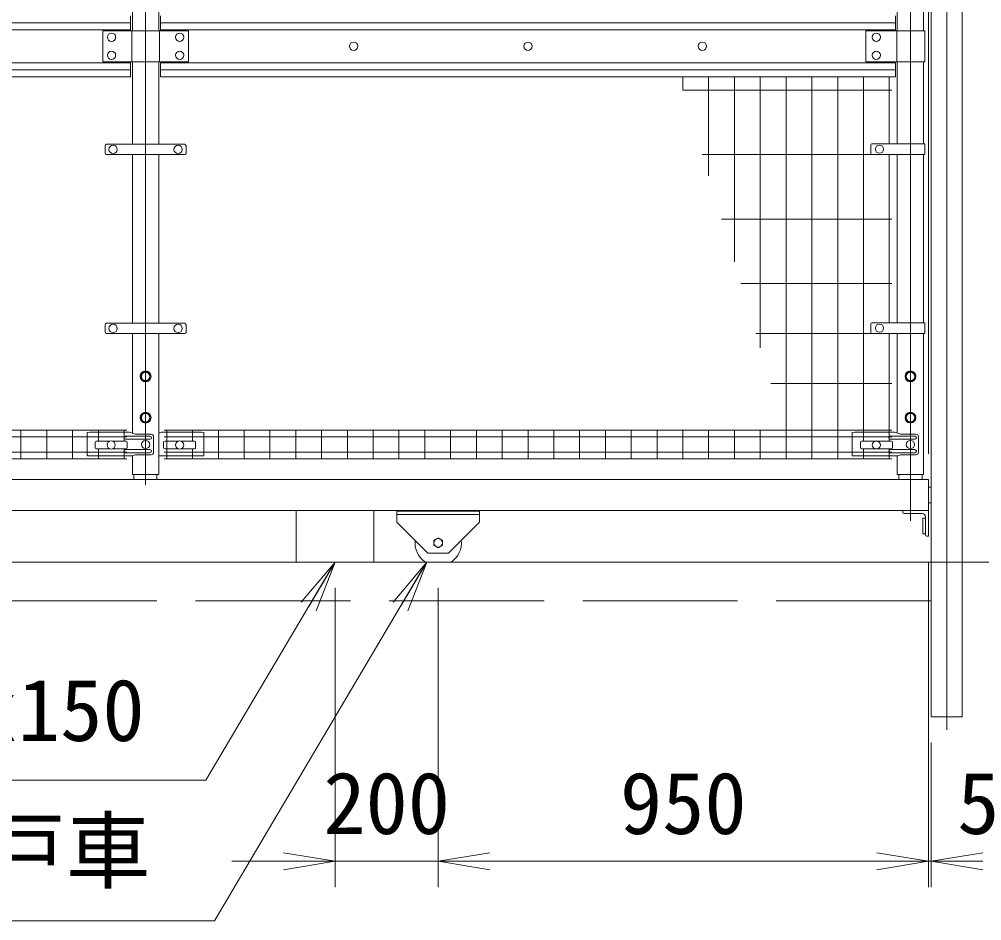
# Model space of a CAD drawing. Units: millimetres, scale not verified. Extents: x -10500 to 10500, y -7425 to 7425.
# Drawn here: x 1509 to 3374, y -278 to 1469 of the extents above; entities that cross this region are included whole.
import ezdxf
from ezdxf.enums import TextEntityAlignment as Align

# ---------------------------------------------------------------- set-up
doc = ezdxf.new("R2010")
doc.units = ezdxf.units.MM
doc.header["$LTSCALE"] = 50
doc.linetypes.add('DASHED', pattern=[7.5, 6, -1.5])
doc.linetypes.add('USER1', pattern=[50.8, 31.75, -6.35, 6.35, -6.35])
for name, color, linetype, lineweight in [('0-0_D-STR5', 3, 'Continuous', 18), ('0-1_D-BMK', 2, 'USER1', 13), ('0-2_D-STR-DIM', 7, 'Continuous', 9), ('0-3_0', 7, 'Continuous', 18), ('0-4_D-STR3', 3, 'Continuous', 13), ('0-5_D-STR1', 1, 'Continuous', 18), ('0-6_D-STR2', 7, 'Continuous', 9), ('0-9_D-STR-TXT', 7, 'Continuous', 9)]:
    doc.layers.add(name, color=color, linetype=linetype, lineweight=lineweight)
doc.styles.add('ＭＳ ゴシック', font='')
doc.styles.get('ＭＳ ゴシック').set_extended_font_data('MS Gothic')

# ---------------------------------------------------------------- blocks, each defined once
blk = doc.blocks.new('_Open')
at = {"layer": '0-3_0', "lineweight": 9}
blk.add_line((-50, 8.33), (0, 0), dxfattribs=at)
blk.add_lwpolyline([(-50, -8.33), (0, 0), (-50, 0)], dxfattribs=at)

msp = doc.modelspace()

# ---------------------------------------------------------------- linework, layer by layer
at = {"layer": '0-0_D-STR5'}
msp.add_line((3275.5, 416.98), (-5214.18, 416.98), dxfattribs=at)
at = {"layer": '0-0_D-STR5', "linetype": 'DASHED'}
for p, q in [((3275.5, 416.98), (3275.5, 341.98)), ((3275.5, 341.98), (-5214.18, 341.98))]:
    msp.add_line(p, q, dxfattribs=at)
at = {"layer": '0-1_D-BMK'}
for p, q in [((1753.5, 566.98), (1753.5, 2244.98)), ((3235.5, 496.98), (3235.5, 2244.98)), ((3305.75, 91.98), (3305.75, 2244.98))]:
    msp.add_line(p, q, dxfattribs=at)
at = {"layer": '0-2_D-STR-DIM'}
for p, q in [((3270.5, 626.98), (3270.5, 3049.98)), ((3270.5, 626.98), (3270.5, 3049.98)), ((3270.5, 626.98), (3270.5, 2749.98)), ((3270.5, 416.98), (3270.5, -213.02)), ((3270.5, 416.98), (3270.5, -213.02)), ((2120.5, 366.98), (2120.5, -213.02)), ((2320.5, 366.98), (2320.5, -213.02)), ((2320.5, 366.98), (2320.5, -213.02)), ((3275.5, 66.98), (3275.5, -213.02)), ((2020.5, -163.02), (1920.5, -163.02)), ((2320.5, -163.02), (2120.5, -163.02)), ((2420.5, -163.02), (3170.5, -163.02)), ((2420.5, -163.02), (2520.5, -163.02)), ((3170.5, -163.02), (3070.5, -163.02)), ((3270.5, -163.02), (3275.5, -163.02))]:
    msp.add_line(p, q, dxfattribs=at)
at = {"layer": '0-4_D-STR3'}
for p, q in [((1724, 1476.13), (1724, 1446.98)), ((1782.5, 1476.13), (1782.5, 1446.98)), ((3206.5, 1476.13), (3206.5, 1446.98)), ((300, 1462.49), (1724, 1462.49)), ((1782.5, 1462.49), (3206.5, 1462.49)), ((300, 1448.86), (1724, 1448.86)), ((1670.5, 1446.98), (1836.5, 1446.98)), ((1836.5, 1446.98), (1670.5, 1446.98)), ((1670.5, 1386.98), (1670.5, 1446.98)), ((1726.7, 1386.98), (1726.7, 1446.98)), ((1780.3, 1386.98), (1780.3, 1446.98)), ((1782.5, 1448.86), (3206.5, 1448.86)), ((1836.5, 1386.98), (1836.5, 1446.98)), ((3263.7, 1446.98), (3149.25, 1446.98)), ((3149.25, 1386.98), (3149.25, 1446.98)), ((3209.25, 1386.98), (3209.25, 1446.98)), ((3263.7, 1446.98), (3263.7, 1386.98)), ((300, 1385.1), (1724, 1385.1)), ((1670.5, 1386.98), (1836.5, 1386.98)), ((1836.5, 1386.98), (1670.5, 1386.98)), ((1724, 1386.98), (1724, 1357.83)), ((1782.5, 1386.98), (1782.5, 1357.83)), ((1782.5, 1385.1), (3206.5, 1385.1)), ((3263.7, 1386.98), (3149.25, 1386.98)), ((3206.5, 1386.98), (3206.5, 1357.83)), ((300, 1371.46), (1724, 1371.46)), ((1782.5, 1371.46), (3206.5, 1371.46)), ((300, 1357.83), (1724, 1357.83)), ((1782.5, 1357.83), (3206.5, 1357.83)), ((1675, 1223.97), (1675, 1209.97)), ((1829, 1226.97), (1678, 1226.97)), ((1832, 1223.97), (1832, 1209.97)), ((3158.52, 1225.97), (3158.52, 1208.97)), ((3263.2, 1227.97), (3160.52, 1227.97)), ((3263.2, 1227.97), (3263.2, 1206.97)), ((1829, 1206.97), (1678, 1206.97)), ((3263.2, 1206.97), (3160.52, 1206.97)), ((1675, 876.97), (1675, 862.97)), ((1829, 879.97), (1678, 879.97)), ((1832, 876.97), (1832, 862.97)), ((3158.52, 878.97), (3158.52, 861.97)), ((3263.2, 880.97), (3160.52, 880.97)), ((3263.2, 880.97), (3263.2, 859.97)), ((1829, 859.97), (1678, 859.97)), ((3263.2, 859.97), (3160.52, 859.97)), ((1645.5, 668.98), (1640.5, 667.98)), ((1640.5, 667.98), (1640.5, 624.16)), ((1645.5, 668.98), (1722.59, 668.98)), ((1714.5, 660.98), (1761.92, 660.98)), ((1714.5, 654.98), (1761.92, 654.98)), ((1722.59, 668.98), (1734.15, 664.98)), ((1734.15, 664.98), (1763.99, 664.98)), ((1768.99, 659.98), (1768.99, 629.98)), ((1784.42, 668.98), (1778.9, 667.07)), ((1861.5, 668.98), (1784.42, 668.98)), ((1861.5, 668.98), (1866.5, 667.98)), ((1866.5, 667.98), (1866.5, 624.16)), ((3127.5, 668.98), (3122.5, 667.98)), ((3122.5, 667.98), (3122.5, 624.16)), ((3127.5, 668.98), (3204.59, 668.98)), ((3196.5, 660.98), (3243.92, 660.98)), ((3196.5, 654.98), (3243.92, 654.98)), ((3204.59, 668.98), (3216.15, 664.98)), ((3216.15, 664.98), (3245.99, 664.98)), ((3250.99, 659.98), (3250.99, 629.98)), ((1656, 649.45), (1656, 638.45)), ((1658, 651.45), (1684.22, 651.45)), ((1658, 636.45), (1684.22, 636.45)), ((1689.79, 651.45), (1716, 651.45)), ((1689.79, 636.45), (1716, 636.45)), ((1714.5, 634.98), (1761.92, 634.98)), ((1718, 649.45), (1718, 638.45)), ((1788.5, 649.45), (1788.5, 638.45)), ((1816.72, 651.45), (1790.5, 651.45)), ((1816.72, 636.45), (1790.5, 636.45)), ((1848.5, 651.45), (1822.29, 651.45)), ((1848.5, 636.45), (1822.29, 636.45)), ((1850.5, 649.45), (1850.5, 638.45)), ((3138.5, 649.45), (3138.5, 638.45)), ((3166.72, 651.45), (3140.5, 651.45)), ((3166.72, 636.45), (3140.5, 636.45)), ((3182.75, 651.46), (3156.54, 651.46)), ((3182.75, 636.46), (3156.54, 636.46)), ((3198.5, 651.45), (3172.29, 651.45)), ((3198.5, 636.45), (3172.29, 636.45)), ((3196.5, 634.98), (3243.92, 634.98)), ((3200.5, 649.45), (3200.5, 638.45)), ((1728.9, 623.16), (1641.5, 623.16)), ((1714.5, 628.98), (1761.92, 628.98)), ((1728.9, 623.16), (1734.15, 624.98)), ((1734.15, 624.98), (1763.99, 624.98)), ((1778.9, 623.16), (1865.5, 623.16)), ((3210.9, 623.16), (3123.5, 623.16)), ((3196.5, 628.98), (3243.92, 628.98)), ((3210.9, 623.16), (3216.15, 624.98)), ((3216.15, 624.98), (3245.99, 624.98)), ((3270.5, 561.98), (3270.5, 531.98)), ((3275.5, 561.98), (3275.5, 531.98)), ((2045.5, 516.98), (2045.5, 416.98)), ((2045.5, 516.98), (2195.5, 516.98)), ((2195.5, 516.98), (2195.5, 416.98)), ((2240.5, 516.98), (2240.5, 494.48)), ((2240.5, 516.98), (2400.5, 516.98)), ((2240.5, 515.48), (2400.5, 515.48)), ((2240.5, 509.48), (2400.5, 509.48)), ((2400.5, 516.98), (2400.5, 494.48)), ((3220.5, 516.98), (3220.5, 513.98)), ((3270.5, 516.98), (3220.5, 516.98)), ((3258.5, 510.98), (3223.5, 510.98)), ((3264.5, 504.98), (3264.5, 469.98)), ((2300.5, 434.48), (2240.5, 494.48)), ((2340.5, 434.48), (2400.5, 494.48)), ((3264.5, 501.98), (3259.5, 501.98)), ((3259.5, 501.98), (3259.5, 471.98)), ((3264.5, 471.98), (3259.5, 471.98)), ((2300.44, 434.48), (2340.44, 434.48))]:
    msp.add_line(p, q, dxfattribs=at)
for points in [[(1762, 772.07), (1753.5, 767.16), (1745, 772.07), (1745, 781.88), (1753.5, 786.79), (1762, 781.88)], [(3244, 772.07), (3235.5, 767.16), (3227, 772.07), (3227, 781.88), (3235.5, 786.79), (3244, 781.88)], [(1762, 692.07), (1753.5, 687.16), (1745, 692.07), (1745, 701.88), (1753.5, 706.79), (1762, 701.88)], [(3244, 692.07), (3235.5, 687.16), (3227, 692.07), (3227, 701.88), (3235.5, 706.79), (3244, 701.88)], [(2312, 459.38), (2312, 449.57), (2320.5, 444.66), (2329, 449.57), (2329, 459.38), (2320.5, 464.29)]]:
    msp.add_lwpolyline(points, close=True, dxfattribs=at)
for points in [[(3270.5, 561.98), (3275.5, 561.98), (3275.5, 531.98), (3270.5, 531.98)], [(3270.5, 516.98), (3270.5, 466.98), (3267.5, 466.98)]]:
    msp.add_lwpolyline(points, dxfattribs=at)
for centre, radius in [((1687.5, 1434.48), 8), ((1819.5, 1434.48), 8), ((3169.5, 1434.48), 8), ((2156.5, 1416.98), 8), ((2494.5, 1416.98), 8), ((2832.5, 1416.98), 8), ((1687.5, 1399.48), 8), ((1819.5, 1399.48), 8), ((3169.5, 1399.48), 8), ((1690.5, 1216.97), 8), ((1816.5, 1216.97), 8), ((3175.5, 1217.47), 8), ((1690.5, 869.97), 8), ((1816.5, 869.97), 8), ((3175.5, 870.47), 8), ((1753.5, 776.98), 10.5), ((1753.5, 776.98), 8.25), ((3235.5, 776.98), 10.5), ((3235.5, 776.98), 8.25), ((1753.5, 696.98), 10.5), ((1753.5, 696.98), 8.25), ((3235.5, 696.98), 10.5), ((3235.5, 696.98), 8.25), ((1753.5, 644.98), 8), ((1753.5, 644.98), 8), ((3235.5, 644.98), 8), ((1686.75, 643.95), 8), ((1819.5, 643.95), 8), ((3169.5, 643.95), 8), ((2320.5, 454.48), 8.25)]:
    msp.add_circle(centre, radius, dxfattribs=at)
for centre, radius, start, end in [((1678, 1223.97), 3, 90, 180), ((1829, 1223.97), 3, 0, 90), ((3160.52, 1225.97), 2, 90, 180), ((1678, 1209.97), 3, 180, 270), ((1829, 1209.97), 3, 270, 0), ((3160.52, 1208.97), 2, 180, 270), ((1678, 876.97), 3, 90, 180), ((1829, 876.97), 3, 0, 90), ((3160.52, 878.97), 2, 90, 180), ((1678, 862.97), 3, 180, 270), ((1829, 862.97), 3, 270, 0), ((3160.52, 861.97), 2, 180, 270), ((1714.5, 657.98), 3, 90, 270), ((1761.92, 657.98), 3, 270, 90), ((1763.99, 659.98), 5, 0, 90), ((3196.5, 657.98), 3, 90, 270), ((3243.92, 657.98), 3, 270, 90), ((3245.99, 659.98), 5, 0, 90), ((1658, 649.45), 2, 90, 180), ((1658, 638.45), 2, 180, 270), ((1714.5, 631.98), 3, 90, 270), ((1716, 649.45), 2, 0, 90), ((1716, 638.45), 2, 270, 0), ((1761.92, 631.98), 3, 270, 90), ((1790.5, 649.45), 2, 90, 180), ((1790.5, 638.45), 2, 180, 270), ((1848.5, 649.45), 2, 0, 90), ((1848.5, 638.45), 2, 270, 0), ((3140.5, 649.45), 2, 90, 180), ((3140.5, 638.45), 2, 180, 270), ((3196.5, 631.98), 3, 90, 270), ((3198.5, 649.45), 2, 0, 90), ((3198.5, 638.45), 2, 270, 0), ((3243.92, 631.98), 3, 270, 90), ((1641.5, 624.16), 1, 180, 270), ((1763.99, 629.98), 5, 270, 0), ((1865.5, 624.16), 1, 270, 0), ((3123.5, 624.16), 1, 180, 270), ((3245.99, 629.98), 5, 270, 0), ((3223.5, 513.98), 3, 180, 270), ((3258.5, 504.98), 6, 0, 90), ((3267.5, 469.98), 3, 180, 270), ((2320.5, 454.48), 45, 173.94244, 236.44269), ((2320.5, 454.48), 45, 303.55731, 6.05756)]:
    msp.add_arc(centre, radius, start, end, dxfattribs=at)
at = {"layer": '0-5_D-STR1'}
for p, q in [((3336, 116.98), (3336, 2208.98)), ((1728.1, 1446.98), (1728.1, 1626.97)), ((1778.9, 1446.98), (1778.9, 1626.97)), ((3210.1, 1446.98), (3210.1, 1626.97)), ((3275.5, 116.98), (3275.5, 1566.98)), ((3260.9, 1446.98), (3260.9, 1566.55)), ((1728.1, 1226.97), (1728.1, 1386.98)), ((1778.9, 1226.97), (1778.9, 1386.98)), ((3210.1, 1227.97), (3210.1, 1386.98)), ((3260.9, 1227.97), (3260.9, 1386.98)), ((1728.1, 879.97), (1728.1, 1206.97)), ((1778.9, 879.97), (1778.9, 1206.97)), ((3210.1, 880.97), (3210.1, 1206.97)), ((3260.9, 880.97), (3260.9, 1206.97)), ((1728.1, 667.07), (1728.1, 859.97)), ((1778.9, 586.98), (1778.9, 859.97)), ((3210.1, 667.07), (3210.1, 859.97)), ((3260.9, 586.98), (3260.9, 859.97)), ((1728.1, 586.98), (1728.1, 623.16)), ((3210.1, 586.98), (3210.1, 623.16)), ((1727.6, 586.98), (1778.4, 586.98)), ((1730.5, 576.98), (1730.5, 586.98)), ((1775.5, 576.98), (1775.5, 586.98)), ((3210.1, 586.98), (3260.9, 586.98)), ((3213, 576.98), (3213, 586.98)), ((3258, 576.98), (3258, 586.98)), ((-2729.75, 576.98), (3270.25, 576.98)), ((3336, 116.98), (3275.5, 116.98))]:
    msp.add_line(p, q, dxfattribs=at)
msp.add_lwpolyline([(3270.5, 576.98), (3270.5, 516.98), (-2729.5, 516.98)], dxfattribs=at)
at = {"layer": '0-6_D-STR2'}
for p, q in [((2794.5, 1332.86), (2794.5, 1357.83)), ((2844.5, 1166), (2844.5, 1357.83)), ((2894.5, 999.14), (2894.5, 1357.83)), ((2944.5, 832.29), (2944.5, 1357.83)), ((2994.5, 671.17), (2994.5, 1357.83)), ((3044.5, 616.98), (3044.5, 1357.83)), ((3094.5, 616.98), (3094.5, 1357.83)), ((3144.5, 651.46), (3144.5, 1357.83)), ((3194.5, 1227.97), (3194.5, 1357.83)), ((3199.5, 1331.97), (2794.77, 1331.97)), ((3199.5, 1206.97), (2832.23, 1206.97)), ((3194.5, 880.97), (3194.5, 1206.97)), ((3199.5, 1081.97), (2869.68, 1081.97)), ((3199.5, 956.97), (2907.14, 956.97)), ((3199.5, 859.97), (2936.21, 859.97)), ((3194.5, 651.46), (3194.5, 859.97)), ((3199.5, 762.97), (2965.28, 762.97)), ((307, 672.97), (1717, 672.97)), ((1512, 616.97), (1512, 672.97)), ((1562, 616.97), (1562, 672.97)), ((1612, 616.97), (1612, 672.97)), ((1662, 651.45), (1662, 672.97)), ((1712, 651.45), (1712, 672.97)), ((1789.5, 672.98), (3199.5, 672.98)), ((1794.5, 616.98), (1794.5, 672.98)), ((1844.5, 651.46), (1844.5, 672.98)), ((1894.5, 616.98), (1894.5, 672.98)), ((1944.5, 616.98), (1944.5, 672.98)), ((1994.5, 616.98), (1994.5, 672.98)), ((2044.5, 616.98), (2044.5, 672.98)), ((2094.5, 616.98), (2094.5, 672.98)), ((2144.5, 616.98), (2144.5, 672.98)), ((2194.5, 616.98), (2194.5, 672.98)), ((2244.5, 616.98), (2244.5, 672.98)), ((2294.5, 616.98), (2294.5, 672.98)), ((2344.5, 616.98), (2344.5, 672.98)), ((2394.5, 616.98), (2394.5, 672.98)), ((2444.5, 616.98), (2444.5, 672.98)), ((2494.5, 616.98), (2494.5, 672.98)), ((2544.5, 616.98), (2544.5, 672.98)), ((2594.5, 616.98), (2594.5, 672.98)), ((2644.5, 616.98), (2644.5, 672.98)), ((2694.5, 616.98), (2694.5, 672.98)), ((2744.5, 616.98), (2744.5, 672.98)), ((2794.5, 616.98), (2794.5, 672.98)), ((2844.5, 616.98), (2844.5, 672.98)), ((2894.5, 616.98), (2894.5, 672.98)), ((2944.5, 616.98), (2944.5, 672.98)), ((2994.5, 616.98), (2994.5, 672.98)), ((2994.5, 616.98), (2994.5, 672.98)), ((307, 660.1), (1717, 660.1)), ((1789.5, 660.1), (3199.5, 660.1)), ((1662, 616.97), (1662, 636.45)), ((1712, 616.97), (1712, 636.45)), ((1844.5, 616.98), (1844.5, 636.46)), ((3144.5, 616.98), (3144.5, 636.46)), ((3194.5, 616.98), (3194.5, 636.46)), ((307, 629.85), (1717, 629.85)), ((307, 616.97), (1717, 616.97)), ((1789.5, 629.85), (3199.5, 629.85)), ((1789.5, 616.98), (3199.5, 616.98)), ((3734.88, 416.98), (-5214.18, 416.98))]:
    msp.add_line(p, q, dxfattribs=at)
at = {"layer": '0-9_D-STR-TXT'}
for points in [[(447.42, -5.86), (1870.27, -5.86), (2119.49, 415.25)], [(1110.83, -278.28), (1886.87, -278.28), (2297.3, 415.25)]]:
    msp.add_lwpolyline(points, dxfattribs=at)

# ---------------------------------------------------------------- block references
at = {"layer": '0-2_D-STR-DIM', "xscale": 2, "yscale": 2}
for p in [(2120.5, -163.02), (3270.5, -163.02), (3270.5, -163.02)]:
    msp.add_blockref('_Open', p, dxfattribs=at)
at = {"layer": '0-2_D-STR-DIM', "xscale": 2, "yscale": 2, "rotation": 180}
for p in [(2320.5, -163.02), (2320.5, -163.02), (3275.5, -163.02)]:
    msp.add_blockref('_Open', p, dxfattribs=at)
at = {"layer": '0-9_D-STR-TXT', "xscale": 2, "yscale": 2, "rotation": 59.38352}
for p in [(2120.5, 416.98), (2298.31, 416.98)]:
    msp.add_blockref('_Open', p, dxfattribs=at)

# ---------------------------------------------------------------- texts
at = {"layer": '0-2_D-STR-DIM', "style": 'ＭＳ ゴシック'}
for s, p in [('200', (2098, -146.15)), ('950', (2672.69, -146.15)), ('5', (3326.19, -146.15))]:
    msp.add_text(s, height=120.2, dxfattribs=at).set_placement(p, align=Align.BOTTOM_LEFT)
at = {"layer": '0-9_D-STR-TXT', "style": 'ＭＳ ゴシック'}
for s, p in [('転倒防止 PL6x150', (441.57, 34.17)), ('重量戸車', (1107.28, -238.25))]:
    msp.add_text(s, height=120.2, dxfattribs=at).set_placement(p, align=Align.BOTTOM_LEFT)

doc.saveas('drawing.dxf')
